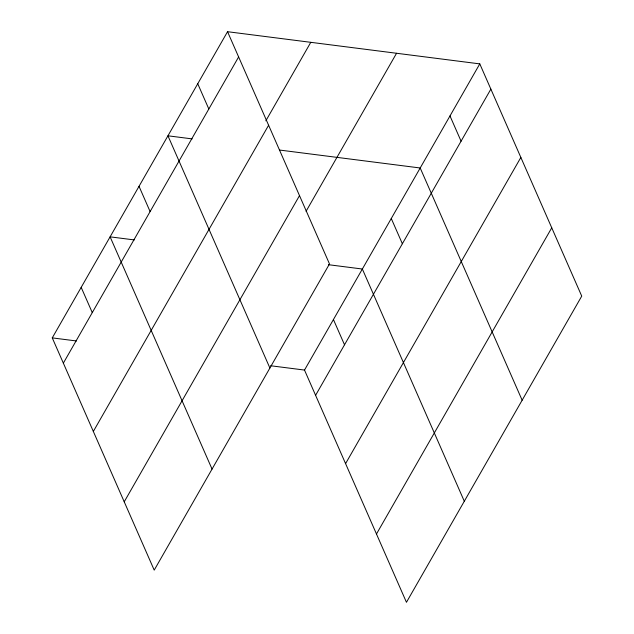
<?xml version="1.0" encoding="UTF-8"?>
<svg xmlns="http://www.w3.org/2000/svg" width="634" height="634" viewBox="0 0 634 634"><rect width="100%" height="100%" fill="white"/><g stroke="black" fill="none" stroke-linecap="round" stroke-linejoin="round"><path stroke-width="0.95" d="M227.543 31.7L329.49 263.934L154.213 570.117L52.265 337.882L227.543 31.7L479.787 63.883L581.735 296.118L406.457 602.3L304.51 370.066L479.787 63.883M63.352 363.131L238.622 56.949M265.844 120.825L310.787 42.319M93.333 431.437L268.61 125.255M124.224 501.819L299.502 195.629M306.071 211.312L396.551 53.264M315.597 395.315L490.874 89.125M345.578 463.62L520.855 157.43M376.477 533.994L551.746 227.812M192.15 138.894L167.947 135.803L269.894 368.037M279.451 150.028L420.199 167.986L522.139 400.22M134.305 239.929L110.11 236.847L212.049 469.081M328.475 264.703L362.355 269.022L464.302 501.256M52.265 337.882L76.468 340.973M270.639 365.747L304.51 370.066M449.989 115.935L461.076 141.176M391.273 218.5L402.36 243.749M333.436 319.544L344.516 344.793M197.745 83.751L208.832 109M139.028 186.325L150.107 211.574M81.184 287.368L92.271 312.617"/></g></svg>
